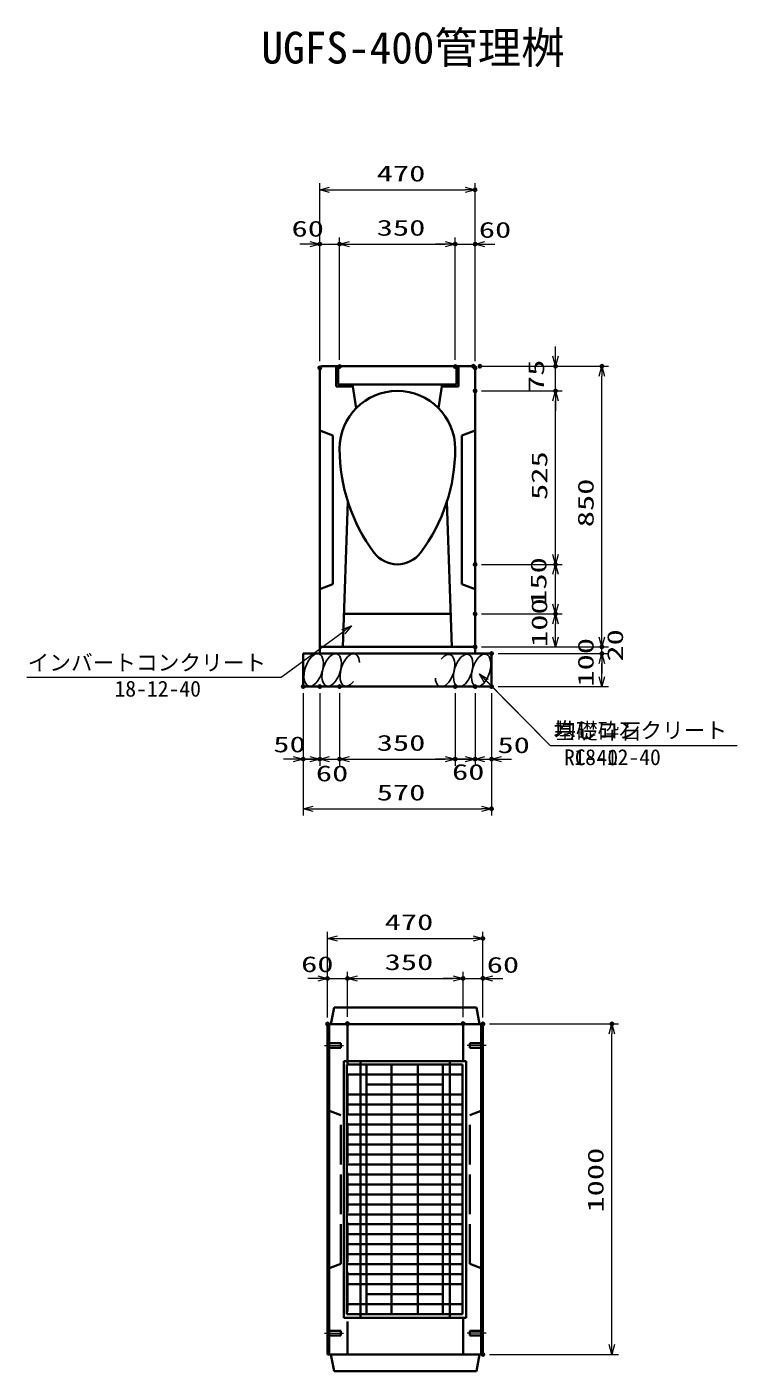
# Model space of a CAD drawing. Units: millimetres on the paper. Extents: x 15 to 1219, y 8 to 859.
# Drawn here: x 823.8 to 931.2, y 436.5 to 639.9 of the extents above; entities that cross this region are included whole.
import ezdxf
from ezdxf.enums import TextEntityAlignment as Align

# ---------------------------------------------------------------- set-up
doc = ezdxf.new("R2010")
doc.units = ezdxf.units.MM
doc.header["$PDMODE"] = 32
doc.header["$PDSIZE"] = 0.5
doc.linetypes.add('DASHED', pattern=[7.5, 6, -1.5])
doc.linetypes.add('USER1', pattern=[18.5, 12, -1.5, 3.5, -1.5])
for name, color, linetype, lineweight in [('D-BMK（構造物基準線）', 2, 'USER1', 18), ('D-STR-DIM（寸法）', 7, 'Continuous', 13), ('D-STR-HTXT(均しCON-旗)', 7, 'Continuous', 13), ('D-STR-HTXT(基礎砕石-旗)', 7, 'Continuous', 13), ('D-STR-HTXT（旗上げ）', 7, 'Continuous', 13), ('D-STR-STRF(グリ)', 7, 'Continuous', 25), ('D-STR（構造物）', 1, 'Continuous', 35)]:
    doc.layers.add(name, color=color, linetype=linetype, lineweight=lineweight)
doc.layers.add('D-STR-TXT(文字)', color=7, linetype='Continuous')
doc.layers.add('Defpoints_10', color=151, linetype='Continuous')
doc.styles.add('ＭＳ ゴシック', font='')
doc.styles.get('ＭＳ ゴシック').set_extended_font_data('MS Gothic')

# ---------------------------------------------------------------- blocks, each defined once
blk = doc.blocks.new('_Open30')
at = {"color": 7, "linetype": 'Continuous', "lineweight": 13}
for p, q in [((-1, 0.2679), (0, 0)), ((0, 0), (-1, -0.2679)), ((0, 0), (-1, 0))]:
    blk.add_line(p, q, dxfattribs=at)

msp = doc.modelspace()

# ---------------------------------------------------------------- linework, layer by layer
at = {"layer": 'D-BMK（構造物基準線）'}
for p, q in [((868.793, 485.708), (871.643, 485.708)), ((893.217, 485.708), (890.368, 485.708)), ((868.793, 442.208), (871.643, 442.208)), ((893.217, 442.208), (890.368, 442.208))]:
    msp.add_line(p, q, dxfattribs=at)
at = {"layer": 'D-STR-DIM（寸法）'}
for p, q in [((868.056, 607.996), (868.056, 616.205)), ((869.556, 615.205), (890.056, 615.205)), ((891.556, 607.996), (891.556, 616.205)), ((866.556, 606.996), (865.056, 606.996)), ((868.056, 589.264), (868.056, 607.996)), ((868.056, 606.996), (871.056, 606.996)), ((871.056, 589.454), (871.056, 607.996)), ((871.056, 589.454), (871.056, 607.996)), ((872.556, 606.996), (874.056, 606.996)), ((872.556, 606.996), (887.056, 606.996)), ((887.056, 606.996), (885.556, 606.996)), ((888.556, 589.459), (888.556, 607.996)), ((888.556, 589.459), (888.556, 607.996)), ((888.556, 606.996), (891.556, 606.996)), ((891.556, 589.264), (891.556, 607.996)), ((893.056, 606.996), (894.556, 606.996)), ((903.749, 590.009), (903.749, 591.509)), ((892.306, 588.509), (911.759, 588.509)), ((893.306, 588.509), (904.749, 588.509)), ((903.749, 584.779), (903.749, 588.509)), ((910.759, 547.529), (910.759, 587.009)), ((892.556, 584.779), (904.749, 584.779)), ((892.556, 584.779), (904.749, 584.779)), ((903.749, 560.03), (903.749, 583.279)), ((903.749, 583.279), (903.749, 581.779)), ((892.556, 558.53), (904.749, 558.53)), ((892.556, 558.53), (904.749, 558.53)), ((903.749, 552.53), (903.749, 557.03)), ((892.556, 551.03), (904.749, 551.03)), ((892.556, 551.03), (904.749, 551.03)), ((903.749, 547.53), (903.749, 549.53)), ((910.759, 547.529), (910.759, 549.029)), ((892.556, 546.03), (904.749, 546.03)), ((892.556, 546.029), (911.759, 546.029)), ((892.556, 546.029), (911.759, 546.029)), ((910.759, 545.029), (910.759, 546.029)), ((895.056, 545.029), (911.759, 545.029)), ((895.056, 545.029), (911.759, 545.029)), ((910.759, 541.529), (910.759, 543.529)), ((910.759, 543.529), (910.759, 542.029)), ((865.556, 539.029), (865.556, 528.062)), ((868.056, 539.029), (868.056, 528.062)), ((868.056, 539.029), (868.056, 528.062)), ((871.056, 539.029), (871.056, 528.062)), ((871.056, 539.029), (871.056, 528.062)), ((888.556, 539.029), (888.556, 528.062)), ((888.556, 539.029), (888.556, 528.062)), ((891.556, 539.029), (891.556, 528.062)), ((891.556, 539.029), (891.556, 528.062)), ((894.056, 539.029), (894.056, 528.062)), ((895.056, 540.029), (911.759, 540.029)), ((864.056, 529.062), (862.556, 529.062)), ((866.556, 529.062), (865.056, 529.062)), ((865.556, 529.062), (868.056, 529.062)), ((868.056, 529.062), (871.056, 529.062)), ((869.556, 529.062), (871.056, 529.062)), ((872.556, 529.062), (874.056, 529.062)), ((872.556, 529.062), (887.056, 529.062)), ((887.056, 529.062), (885.556, 529.062)), ((888.556, 529.062), (891.556, 529.062)), ((890.056, 529.062), (888.556, 529.062)), ((891.556, 529.062), (894.056, 529.062)), ((893.056, 529.062), (894.556, 529.062)), ((895.556, 529.062), (897.056, 529.062)), ((865.556, 528.062), (865.556, 520.544)), ((894.056, 528.062), (894.056, 520.544)), ((867.056, 521.544), (892.556, 521.544)), ((869.255, 496.885), (869.255, 502.935)), ((892.755, 496.915), (892.755, 502.935)), ((870.755, 501.935), (891.255, 501.935)), ((869.255, 489.988), (869.255, 496.885)), ((872.255, 490.04), (872.255, 496.885)), ((872.255, 490.04), (872.255, 496.885)), ((889.755, 490.055), (889.755, 496.885)), ((889.755, 490.025), (889.755, 496.885)), ((892.755, 489.958), (892.755, 496.885)), ((867.755, 495.885), (866.255, 495.885)), ((869.255, 495.885), (872.255, 495.885)), ((873.755, 495.885), (875.255, 495.885)), ((873.755, 495.885), (888.255, 495.885)), ((888.255, 495.885), (886.755, 495.885)), ((889.755, 495.885), (892.755, 495.885)), ((894.255, 495.885), (895.755, 495.885)), ((893.755, 488.988), (913.259, 488.988)), ((912.259, 440.488), (912.259, 487.488)), ((893.755, 438.988), (913.259, 438.988))]:
    msp.add_line(p, q, dxfattribs=at)
at = {"layer": 'D-STR-HTXT(均しCON-旗)'}
msp.add_lwpolyline([(931.204, 531.081), (902.996, 531.081), (893.273, 540.898)], dxfattribs=at)
at = {"layer": 'D-STR-HTXT(基礎砕石-旗)'}
msp.add_lwpolyline([(917.1, 531.056), (902.996, 531.056), (893.273, 540.873)], dxfattribs=at)
at = {"layer": 'D-STR-HTXT（旗上げ）'}
msp.add_lwpolyline([(823.758, 541.442), (862.203, 541.442), (871.632, 548.351)], dxfattribs=at)
at = {"layer": 'D-STR-STRF(グリ)'}
for centre, major_axis in [((867.151, 542.552), (0.79, 2.421)), ((869.872, 542.552), (0.79, 2.421)), ((889.76, 542.471), (-0.771, -2.427)), ((892.482, 542.493), (-0.771, -2.427))]:
    msp.add_ellipse(centre, major_axis=major_axis, ratio=0.5139, dxfattribs=at)
for centre, major_axis in [((872.613, 542.552), (0.79, 2.421)), ((887.02, 542.45), (-0.771, -2.427))]:
    msp.add_ellipse(centre, major_axis=major_axis, ratio=0.5139, start_param=5.3575563, end_param=10.3750652, dxfattribs=at)
at = {"layer": 'D-STR（構造物）'}
for p, q in [((868.306, 588.514), (868.056, 588.264)), ((868.056, 588.264), (868.056, 545.029)), ((891.306, 588.514), (868.306, 588.514)), ((870.556, 588.464), (870.556, 585.464)), ((870.856, 585.764), (870.856, 588.514)), ((888.756, 585.764), (888.756, 588.514)), ((889.056, 585.464), (889.056, 588.514)), ((891.306, 588.514), (891.556, 588.264)), ((891.556, 588.264), (891.556, 545.029)), ((873.056, 585.464), (870.556, 585.464)), ((888.756, 585.764), (870.856, 585.764)), ((873.056, 585.464), (873.056, 585.764)), ((873.056, 585.464), (873.584, 582.18)), ((886.556, 585.464), (886.029, 582.18)), ((888.756, 585.764), (886.556, 585.764)), ((886.556, 585.464), (886.556, 585.764)), ((889.056, 585.464), (886.556, 585.464)), ((870.056, 578.01), (868.056, 578.76)), ((870.056, 555.51), (870.056, 578.01)), ((889.556, 578.01), (891.556, 578.76)), ((889.556, 555.51), (889.556, 578.01)), ((871.556, 546.029), (872.306, 568.025)), ((888.056, 546.029), (887.306, 568.025)), ((870.056, 555.51), (868.056, 554.76)), ((889.556, 555.51), (891.556, 554.76)), ((871.727, 551.029), (887.886, 551.029)), ((868.056, 546.029), (891.556, 546.029)), ((865.556, 545.029), (894.056, 545.029)), ((865.556, 545.029), (865.556, 540.029)), ((894.056, 545.029), (894.056, 540.029)), ((865.556, 540.029), (894.056, 540.029)), ((870.255, 491.458), (869.755, 488.958)), ((870.255, 491.458), (891.755, 491.458)), ((892.255, 488.958), (891.755, 491.458)), ((869.255, 438.958), (869.255, 488.958)), ((869.255, 488.958), (892.755, 488.958)), ((869.505, 438.958), (869.505, 488.958)), ((889.755, 483.377), (889.755, 488.958)), ((892.505, 438.958), (892.505, 488.958)), ((892.755, 438.958), (892.755, 488.958)), ((871.725, 444.527), (871.725, 483.377)), ((871.725, 483.377), (890.225, 483.377)), ((872.161, 482.83), (889.661, 482.83)), ((872.161, 445.08), (872.161, 482.83)), ((874.225, 444.527), (874.225, 483.377)), ((875.161, 445.08), (875.161, 482.83)), ((878.911, 445.08), (878.911, 482.83)), ((882.911, 482.83), (882.911, 445.08)), ((886.661, 482.83), (886.661, 445.08)), ((887.725, 483.377), (887.725, 444.527)), ((889.661, 482.83), (889.661, 445.08)), ((890.225, 483.377), (890.225, 444.527)), ((872.161, 481.32), (889.661, 481.32)), ((872.161, 478.3), (889.661, 478.3)), ((886.661, 479.81), (875.161, 479.81)), ((872.161, 476.79), (889.661, 476.79)), ((872.161, 475.28), (889.661, 475.28)), ((872.161, 473.77), (889.661, 473.77)), ((872.161, 472.26), (889.661, 472.26)), ((872.161, 470.75), (889.661, 470.75)), ((872.161, 469.24), (889.661, 469.24)), ((872.161, 467.73), (889.661, 467.73)), ((872.161, 466.22), (889.661, 466.22)), ((872.161, 464.71), (889.661, 464.71)), ((872.161, 463.2), (889.661, 463.2)), ((872.161, 461.69), (889.661, 461.69)), ((872.161, 460.18), (889.661, 460.18)), ((872.161, 458.67), (889.661, 458.67)), ((872.161, 457.16), (889.661, 457.16)), ((872.161, 455.65), (889.661, 455.65)), ((872.161, 454.14), (889.661, 454.14)), ((872.161, 452.63), (889.661, 452.63)), ((872.161, 451.12), (889.661, 451.12)), ((872.161, 449.61), (889.661, 449.61)), ((886.661, 448.1), (875.161, 448.1)), ((872.161, 446.59), (889.661, 446.59)), ((890.225, 444.527), (871.725, 444.527)), ((889.661, 445.08), (872.161, 445.08)), ((869.255, 438.958), (892.755, 438.958)), ((869.755, 438.958), (870.255, 436.458)), ((891.755, 436.458), (892.255, 438.958)), ((870.255, 436.458), (891.755, 436.458))]:
    msp.add_line(p, q, dxfattribs=at)
at = {"layer": 'D-STR（構造物）', "linetype": 'DASHED'}
for p, q in [((872.255, 488.958), (872.255, 438.958)), ((869.255, 486.058), (871.255, 486.058)), ((869.255, 485.358), (871.255, 485.358)), ((871.255, 485.358), (871.255, 486.058)), ((890.755, 485.358), (890.755, 486.058)), ((892.755, 486.058), (890.755, 486.058)), ((892.755, 485.358), (890.755, 485.358)), ((869.255, 475.958), (871.255, 475.208)), ((892.755, 475.958), (890.755, 475.208)), ((871.255, 452.708), (871.255, 475.208)), ((890.755, 452.708), (890.755, 475.208)), ((869.255, 451.958), (871.255, 452.708)), ((892.755, 451.958), (890.755, 452.708)), ((889.755, 444.489), (889.755, 438.958)), ((869.255, 442.558), (871.255, 442.558)), ((869.255, 441.858), (871.255, 441.858)), ((871.255, 442.558), (871.255, 441.858)), ((890.755, 442.558), (890.755, 441.858)), ((892.755, 442.558), (890.755, 442.558)), ((892.755, 441.858), (890.755, 441.858))]:
    msp.add_line(p, q, dxfattribs=at)
at = {"layer": 'D-STR（構造物）'}
for centre, radius, start, end in [((879.806, 576.029), 8.75, 0, 180), ((897.306, 576.029), 26.25, 180, 216.86989), ((862.306, 576.029), 26.25, 323.13008, 0), ((879.806, 562.904), 4.375, 216.86987, 323.13008)]:
    msp.add_arc(centre, radius, start, end, dxfattribs=at)
at = {"layer": 'Defpoints_10'}
for p in [(891.556, 615.205), (868.056, 606.996), (871.056, 606.996), (888.556, 606.996), (891.556, 606.996), (891.556, 606.996), (868.056, 588.264), (871.056, 588.454), (871.056, 588.454), (888.556, 588.459), (888.556, 588.459), (891.306, 588.509), (891.556, 588.264), (892.306, 588.509), (903.749, 588.509), (910.759, 588.509), (891.556, 584.779), (891.556, 584.779), (903.749, 584.779), (891.556, 558.53), (891.556, 558.53), (903.749, 558.53), (891.556, 551.03), (891.556, 551.03), (903.749, 551.03), (891.556, 546.03), (891.556, 546.029), (891.556, 546.029), (894.056, 545.029), (894.056, 545.029), (910.759, 546.029), (910.759, 545.029), (865.556, 540.029), (868.056, 540.029), (868.056, 540.029), (871.056, 540.029), (871.056, 540.029), (888.556, 540.029), (888.556, 540.029), (891.556, 540.029), (891.556, 540.029), (894.056, 540.029), (894.056, 540.029), (865.556, 529.062), (868.056, 529.062), (871.056, 529.062), (888.556, 529.062), (891.556, 529.062), (894.056, 529.062), (894.056, 529.062), (894.056, 521.544), (892.755, 501.935), (869.255, 495.885), (872.255, 495.885), (889.755, 495.885), (892.755, 495.915), (892.755, 495.885), (869.255, 488.988), (872.255, 489.04), (872.255, 489.04), (889.755, 489.055), (889.755, 489.025), (892.755, 488.988), (892.755, 488.958), (912.259, 488.988), (892.755, 438.988)]:
    msp.add_point(p, dxfattribs=at)

# ---------------------------------------------------------------- block references
at = {"layer": 'D-STR-DIM（寸法）', "xscale": 1.5, "yscale": 1.5}
for p, rotation in [((868.056, 615.205), 180), ((871.056, 606.996), 180), ((871.056, 606.996), 180), ((891.556, 606.996), 180), ((903.749, 588.509), 270), ((910.759, 588.509), 90), ((903.749, 584.779), 90), ((903.749, 584.779), 90), ((903.749, 558.53), 270), ((903.749, 558.53), 90), ((903.749, 551.03), 270), ((903.749, 551.03), 90), ((903.749, 546.03), 270), ((910.759, 546.029), 270), ((910.759, 546.029), 270), ((910.759, 545.029), 90), ((910.759, 545.029), 90), ((910.759, 540.029), 270), ((868.056, 529.062), 180), ((871.056, 529.062), 180), ((871.056, 529.062), 180), ((891.556, 529.062), 180), ((894.056, 529.062), 180), ((865.556, 521.544), 180), ((869.255, 501.935), 180), ((872.255, 495.885), 180), ((872.255, 495.885), 180), ((892.755, 495.885), 180), ((912.259, 488.988), 90), ((912.259, 438.988), 270)]:
    msp.add_blockref('_Open30', p, dxfattribs=dict(at, rotation=rotation))
for p in [(891.556, 615.205), (868.056, 606.996), (888.556, 606.996), (888.556, 606.996), (865.556, 529.062), (868.056, 529.062), (888.556, 529.062), (888.556, 529.062), (891.556, 529.062), (894.056, 521.544), (892.755, 501.935), (869.255, 495.885), (889.755, 495.885), (889.755, 495.885)]:
    msp.add_blockref('_Open30', p, dxfattribs=at)
at = {"layer": 'D-STR-HTXT(均しCON-旗)', "xscale": 1.5, "yscale": 1.5, "rotation": 134.72505}
msp.add_blockref('_Open30', (892.218, 541.964), dxfattribs=at)
at = {"layer": 'D-STR-HTXT(基礎砕石-旗)', "xscale": 1.5, "yscale": 1.5, "rotation": 134.72505}
msp.add_blockref('_Open30', (892.218, 541.938), dxfattribs=at)
at = {"layer": 'D-STR-HTXT（旗上げ）', "xscale": 1.5, "yscale": 1.5, "rotation": 36.22839}
msp.add_blockref('_Open30', (872.842, 549.237), dxfattribs=at)

# ---------------------------------------------------------------- texts
at = {"layer": 'D-STR-DIM（寸法）', "style": 'ＭＳ ゴシック', "width": 1.5}
for s, p in [('470', (876.681, 615.742)), ('60', (863.792, 607.39)), ('350', (876.681, 607.534)), ('60', (892.126, 607.219)), ('50', (861.03, 529.368)), ('350', (876.681, 529.599)), ('50', (894.949, 529.249)), ('60', (867.477, 524.975)), ('60', (888.072, 525.194)), ('570', (876.681, 522.081)), ('470', (877.88, 502.472)), ('60', (865.241, 496.103)), ('350', (877.88, 496.422)), ('60', (893.325, 496.008))]:
    msp.add_text(s, height=2.405, dxfattribs=at).set_placement(p, align=Align.BOTTOM_LEFT)
for s, p in [('75', (902.733, 584.6)), ('525', (903.212, 568.275)), ('850', (910.222, 564.144)), ('150', (903.081, 552.254)), ('100', (903.211, 546.03)), ('20', (914.673, 543.81)), ('100', (910.222, 540.029)), ('1000', (911.722, 460.446))]:
    msp.add_text(s, height=2.405, rotation=90, dxfattribs=at).set_placement(p, align=Align.BOTTOM_LEFT)
at = {"layer": 'D-STR-HTXT(均しCON-旗)', "style": 'ＭＳ ゴシック'}
for s, p in [('均しコンクリート', (903.443, 531.492)), ('18-12-40', (906.577, 527.431))]:
    msp.add_text(s, height=2.405, dxfattribs=at).set_placement(p, align=Align.BOTTOM_LEFT)
at = {"layer": 'D-STR-HTXT(基礎砕石-旗)', "style": 'ＭＳ ゴシック'}
for s, p in [('基礎砕石', (903.532, 531.39)), ('RC-40', (905.02, 527.405))]:
    msp.add_text(s, height=2.405, dxfattribs=at).set_placement(p, align=Align.BOTTOM_LEFT)
at = {"layer": 'D-STR-HTXT（旗上げ）', "style": 'ＭＳ ゴシック'}
for s, p in [('インバートコンクリート', (823.866, 541.739)), ('18-12-40', (837.008, 537.791))]:
    msp.add_text(s, height=2.405, dxfattribs=at).set_placement(p, align=Align.BOTTOM_LEFT)
at = {"layer": 'D-STR-TXT(文字)', "style": 'ＭＳ ゴシック'}
msp.add_text('UGFS-400管理桝', height=4.811, dxfattribs=at).set_placement((859.234, 632.866), align=Align.BOTTOM_LEFT)

doc.saveas('drawing.dxf')
